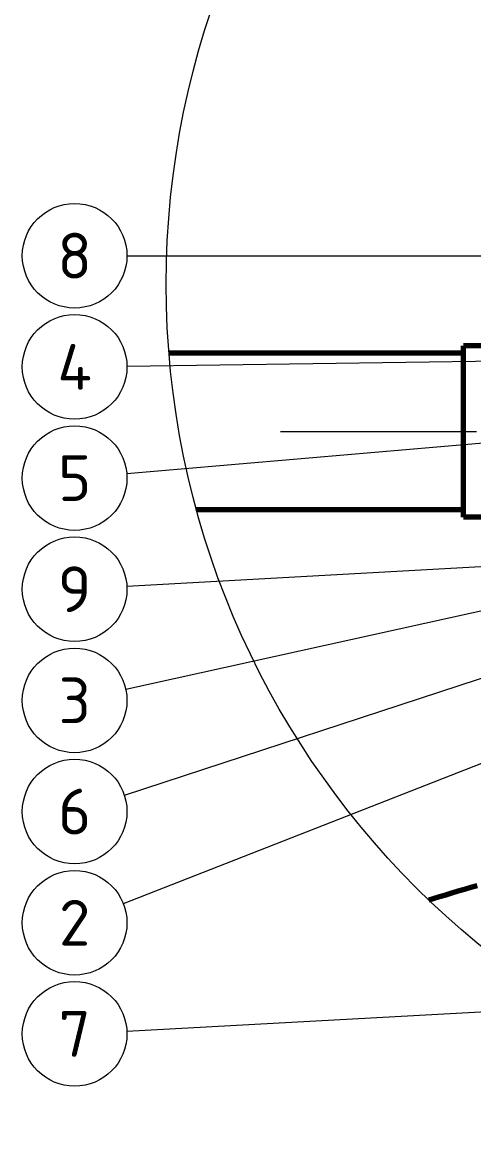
# Model space of a CAD drawing. Header units: millimetres. Extents: x 0 to 2382, y 0 to 420.
# Drawn here: x 914.4 to 948.9, y 260.5 to 345.8 of the extents above; entities that cross this region are included whole.
import ezdxf
from ezdxf.enums import TextEntityAlignment as Align

# ---------------------------------------------------------------- set-up
doc = ezdxf.new("R2010")
doc.units = ezdxf.units.MM
doc.linetypes.add('IRAM-E-TRAZOS', pattern=[5, 4, -1])
doc.linetypes.add('IRAM-F-TRAZO-PUNTO', pattern=[20, 15, -2, 1, -2])
for name, color, linetype, lineweight in [('01-VISIBLE', 7, 'CONTINUOUS', 70), ('02-OCULTA', 4, 'IRAM-E-TRAZOS', 35), ('03-EJE', 1, 'IRAM-F-TRAZO-PUNTO', 18), ('06-TEXTO', 7, 'CONTINUOUS', 25), ('08-FINA', 5, 'CONTINUOUS', 18)]:
    doc.layers.add(name, color=color, linetype=linetype, lineweight=lineweight)
doc.styles.add('ISO3098', font='isocpeur.ttf')

msp = doc.modelspace()

# ---------------------------------------------------------------- linework, layer by layer
at = {"layer": '01-VISIBLE'}
for points in [[(948.142, 307.945), (948.142, 308.449), (948.142, 308.953), (948.142, 309.457), (948.142, 309.96), (948.142, 310.464), (948.142, 310.968), (948.142, 311.472), (948.142, 311.976), (948.142, 312.48), (948.142, 312.983), (948.142, 313.487), (948.142, 313.991), (948.142, 314.495), (948.142, 314.999), (948.142, 315.503), (948.142, 316.007), (948.142, 316.51), (948.142, 317.014), (948.142, 317.518), (948.142, 318.022), (948.142, 318.526), (948.142, 319.03), (948.142, 319.533), (948.142, 320.037), (948.142, 320.541), (948.142, 321.045)], [(956.042, 321.045), (948.142, 321.045)], [(948.142, 320.495), (925.633, 320.495)], [(948.142, 308.495), (927.741, 308.495)], [(957.042, 307.945), (948.142, 307.945)], [(945.483, 278.679), (945.821, 278.785), (946.302, 278.934), (946.783, 279.08), (947.265, 279.224), (947.747, 279.367), (948.23, 279.507), (948.714, 279.645), (949.198, 279.78)]]:
    msp.add_lwpolyline(points, dxfattribs=at)
at = {"layer": '02-OCULTA'}
for points in [[(948.142, 321.045), (948.142, 320.541), (948.142, 320.037), (948.142, 319.533), (948.142, 319.03), (948.142, 318.526), (948.142, 318.022), (948.142, 317.518), (948.142, 317.014), (948.142, 316.51), (948.142, 316.007), (948.142, 315.503), (948.142, 314.999), (948.142, 314.495), (948.142, 313.991), (948.142, 313.487), (948.142, 312.983), (948.142, 312.48), (948.142, 311.976), (948.142, 311.472), (948.142, 310.968), (948.142, 310.464), (948.142, 309.96), (948.142, 309.457), (948.142, 308.953), (948.142, 308.449), (948.142, 307.945)], [(948.142, 308.495), (948.142, 308.995), (948.142, 309.495), (948.142, 309.995), (948.142, 310.495), (948.142, 310.995), (948.142, 311.495), (948.142, 311.995), (948.142, 312.495), (948.142, 312.995), (948.142, 313.495), (948.142, 313.995), (948.142, 314.495), (948.142, 314.995), (948.142, 315.495), (948.142, 315.995), (948.142, 316.495), (948.142, 316.995), (948.142, 317.495), (948.142, 317.995), (948.142, 318.495), (948.142, 318.995), (948.142, 319.495), (948.142, 319.995), (948.142, 320.495)], [(948.142, 320.495), (948.142, 319.995), (948.142, 319.495), (948.142, 318.995), (948.142, 318.495), (948.142, 317.995), (948.142, 317.495), (948.142, 316.995), (948.142, 316.495), (948.142, 315.995), (948.142, 315.495), (948.142, 314.995), (948.142, 314.495), (948.142, 313.995), (948.142, 313.495), (948.142, 312.995), (948.142, 312.495), (948.142, 311.995), (948.142, 311.495), (948.142, 310.995), (948.142, 310.495), (948.142, 309.995), (948.142, 309.495), (948.142, 308.995), (948.142, 308.495)]]:
    msp.add_lwpolyline(points, dxfattribs=at)
at = {"layer": '03-EJE'}
msp.add_lwpolyline([(934.142, 314.495), (995.042, 314.495)], dxfattribs=at)
at = {"layer": '08-FINA'}
for p, q in [((922.417, 327.935), (963.312, 327.935)), ((922.416, 319.493), (970.092, 320.19)), ((922.402, 311.28), (974.042, 315.745)), ((922.323, 294.796), (974.042, 306.195)), ((922.41, 302.658), (986.642, 306.245)), ((922.218, 286.681), (974.042, 303.663)), ((922.141, 278.395), (974.042, 298.745)), ((922.411, 268.652), (974.042, 271.463))]:
    msp.add_line(p, q, dxfattribs=at)
for centre, radius in [((990.667, 325.75), 65.25), ((918.417, 327.935), 4), ((918.417, 319.435), 4), ((918.417, 310.935), 4), ((918.417, 302.435), 4), ((918.417, 293.935), 4), ((918.417, 285.435), 4), ((918.417, 276.935), 4), ((918.417, 268.435), 4)]:
    msp.add_circle(centre, radius, dxfattribs=at)

# ---------------------------------------------------------------- texts
at = {"layer": '06-TEXTO', "style": 'ISO3098'}
for s, p in [('8', (918.417, 327.935)), ('4', (918.417, 319.435)), ('5', (918.417, 310.935)), ('9', (918.417, 302.435)), ('3', (918.417, 293.935)), ('6', (918.417, 285.435)), ('2', (918.417, 276.935)), ('7', (918.417, 268.435))]:
    msp.add_text(s, height=3.5, dxfattribs=at).set_placement(p, align=Align.MIDDLE_CENTER)

doc.saveas('drawing.dxf')
